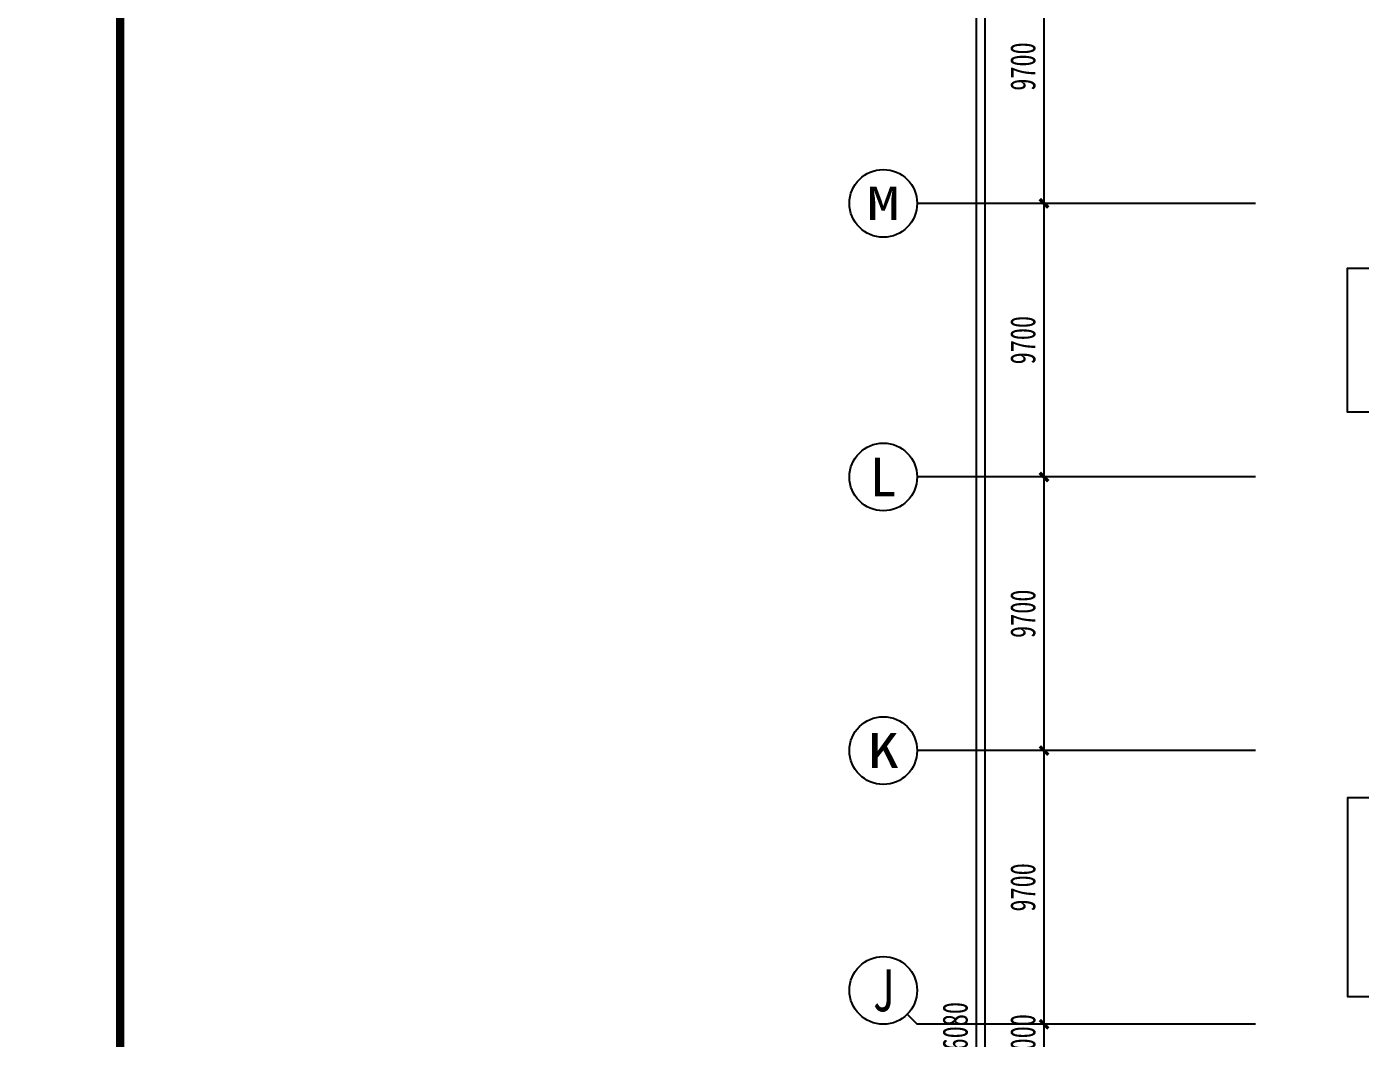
# Model space of a CAD drawing. Header units: millimetres. Extents: x -633009578 to 5705885, y -633235091 to 2571734.
# Drawn here: x 3738444 to 3785736, y 2128035 to 2163897 of the extents above; entities that cross this region are included whole.
import ezdxf
from ezdxf.enums import TextEntityAlignment as Align

# ---------------------------------------------------------------- set-up
doc = ezdxf.new("R2010")
doc.units = ezdxf.units.MM
doc.header["$LTSCALE"] = 1000
doc.header["$MEASUREMENT"] = 0
doc.layers.get('0').update_dxf_attribs({"color": 9})
for name, color, linetype in [('3T_WOOD', 21, 'Continuous'), ('A-FLOR(看线)', 8, 'Continuous'), ('AXIS_TEXT', 7, 'Continuous'), ('C-AXIS(轴号)', 3, 'Continuous'), ('设备-箱柜', 3, 'Continuous'), ('院图签、封面151013$0$PUB_TITLE', 153, 'Continuous'), ('院图签、封面151013$0$图签文字', 4, 'Continuous')]:
    doc.layers.add(name, color=color, linetype=linetype)
doc.styles.add('_TCH_AXIS', font='simhei.ttf', dxfattribs={"bigfont": 'GBCBIG'})
doc.styles.add('_TCH_DIM_T3', font='simhei.ttf', dxfattribs={"width": 0.707, "bigfont": 'GBCBIG'})
doc.styles.add('COMPLEX', font='simhei.ttf')
doc.styles.add('院图签、封面151013$0$-宋体', font='simhei.ttf', dxfattribs={"width": 0.8})
doc.dimstyles.new('_TCH_ARCH&&300', dxfattribs={"dimtxt": 892.5, "dimasz": 300, "dimexe": 750, "dimexo": 900, "dimgap": 300, "dimtad": 1, "dimdec": 0, "dimzin": 0, "dimdsep": 46, "dimtxsty": '_TCH_DIM_T3', "dimblk": 'ARCHTICK', "dimcen": 0.09, "dimclrt": 7, "dimazin": 2, "dimtfac": 1, "dimtdec": 0, "dimtix": 1, "dimtmove": 2, "dimatfit": 3, "dimfxl": 1, "dimtolj": 1, "dimtzin": 0, "dimarcsym": 0})

# ---------------------------------------------------------------- blocks, each defined once
blk = doc.blocks.new('_ArchTick')
at = {"color": 0, "linetype": 'ByBlock', "const_width": 0.4}
blk.add_lwpolyline([(-0.5, -0.5), (0.5, 0.5)], dxfattribs=at)
blk = doc.blocks.new('*D557')
at = {"layer": 'C-AXIS(轴号)', "color": 0, "lineweight": -2, "transparency": 16777216}
for p, q in [((1116040.598288333, 1518097.113137866), (1106290.598288333, 1518097.113137866)), ((1107040.598288333, 1382017.113137866), (1107040.598288333, 1518097.113137866)), ((1116040.598288333, 1382017.113137866), (1106290.598288333, 1382017.113137866))]:
    blk.add_line(p, q, dxfattribs=at)
at = {"layer": 'Defpoints', "color": 0, "transparency": 16777216}
for p in [(1107040.598288333, 1518097.113137866), (1116940.598288333, 1518097.113137866), (1116940.598288333, 1382017.113137866)]:
    blk.add_point(p, dxfattribs=at)
at = {"layer": 'C-AXIS(轴号)', "color": 0, "linetype": 'ByBlock', "lineweight": -2, "transparency": 16777216, "xscale": 300, "yscale": 300, "zscale": 300}
for p, rotation in [((1107040.598288333, 1518097.113137866), 90), ((1107040.598288333, 1382017.113137866), 270)]:
    blk.add_blockref('_ArchTick', p, dxfattribs=dict(at, rotation=rotation))
at = {"layer": 'C-AXIS(轴号)', "color": 7, "transparency": 16777216, "insert": (1106294.348288333, 1450057.113137866), "char_height": 892.5, "attachment_point": 5, "rotation": 90, "style": '_TCH_DIM_T3'}
blk.add_mtext('\\A1;136080', dxfattribs=at)
blk = doc.blocks.new('*D582')
at = {"layer": 'C-AXIS(轴号)', "color": 0, "lineweight": -2, "transparency": 16777216}
for p, q in [((1116040.598288357, 1450557.113137866), (1108690.598288357, 1450557.113137866)), ((1109440.598288357, 1450557.113137866), (1109440.598288357, 1450857.113137866)), ((1109440.598288357, 1449557.113137866), (1109440.598288357, 1450557.113137866)), ((1116040.598288357, 1449557.113137866), (1108690.598288357, 1449557.113137866)), ((1109440.598288357, 1449557.113137866), (1109440.598288357, 1449257.113137866))]:
    blk.add_line(p, q, dxfattribs=at)
at = {"layer": 'Defpoints', "color": 0, "transparency": 16777216}
for p in [(1109440.598288357, 1450557.113137866), (1116940.598288357, 1450557.113137866), (1116940.598288357, 1449557.113137866)]:
    blk.add_point(p, dxfattribs=at)
at = {"layer": 'C-AXIS(轴号)', "color": 0, "linetype": 'ByBlock', "lineweight": -2, "transparency": 16777216, "xscale": 300, "yscale": 300, "zscale": 300}
for p, rotation in [((1109440.598288357, 1450557.113137866), 270), ((1109440.598288357, 1449557.113137866), 90)]:
    blk.add_blockref('_ArchTick', p, dxfattribs=dict(at, rotation=rotation))
at = {"layer": 'C-AXIS(轴号)', "color": 7, "transparency": 16777216, "insert": (1108694.348288357, 1450057.113137866), "char_height": 892.5, "attachment_point": 5, "rotation": 90, "style": '_TCH_DIM_T3'}
blk.add_mtext('\\A1;1000', dxfattribs=at)
blk = doc.blocks.new('*D583')
at = {"layer": 'C-AXIS(轴号)', "color": 0, "lineweight": -2, "transparency": 16777216}
for p, q in [((1116040.598288357, 1460257.113137866), (1108690.598288357, 1460257.113137866)), ((1109440.598288357, 1450557.113137866), (1109440.598288357, 1460257.113137866)), ((1116040.598288357, 1450557.113137866), (1108690.598288357, 1450557.113137866))]:
    blk.add_line(p, q, dxfattribs=at)
at = {"layer": 'Defpoints', "color": 0, "transparency": 16777216}
for p in [(1109440.598288357, 1460257.113137866), (1116940.598288357, 1460257.113137866), (1116940.598288357, 1450557.113137866)]:
    blk.add_point(p, dxfattribs=at)
at = {"layer": 'C-AXIS(轴号)', "color": 0, "linetype": 'ByBlock', "lineweight": -2, "transparency": 16777216, "xscale": 300, "yscale": 300, "zscale": 300}
for p, rotation in [((1109440.598288357, 1460257.113137866), 90), ((1109440.598288357, 1450557.113137866), 270)]:
    blk.add_blockref('_ArchTick', p, dxfattribs=dict(at, rotation=rotation))
at = {"layer": 'C-AXIS(轴号)', "color": 7, "transparency": 16777216, "insert": (1108694.348288357, 1455407.113137866), "char_height": 892.5, "attachment_point": 5, "rotation": 90, "style": '_TCH_DIM_T3'}
blk.add_mtext('\\A1;9700', dxfattribs=at)
blk = doc.blocks.new('*D584')
at = {"layer": 'C-AXIS(轴号)', "color": 0, "lineweight": -2, "transparency": 16777216}
for p, q in [((1116040.598288357, 1469957.113137866), (1108690.598288357, 1469957.113137866)), ((1109440.598288357, 1460257.113137866), (1109440.598288357, 1469957.113137866)), ((1116040.598288357, 1460257.113137866), (1108690.598288357, 1460257.113137866))]:
    blk.add_line(p, q, dxfattribs=at)
at = {"layer": 'Defpoints', "color": 0, "transparency": 16777216}
for p in [(1109440.598288357, 1469957.113137866), (1116940.598288357, 1469957.113137866), (1116940.598288357, 1460257.113137866)]:
    blk.add_point(p, dxfattribs=at)
at = {"layer": 'C-AXIS(轴号)', "color": 0, "linetype": 'ByBlock', "lineweight": -2, "transparency": 16777216, "xscale": 300, "yscale": 300, "zscale": 300}
for p, rotation in [((1109440.598288357, 1469957.113137866), 90), ((1109440.598288357, 1460257.113137866), 270)]:
    blk.add_blockref('_ArchTick', p, dxfattribs=dict(at, rotation=rotation))
at = {"layer": 'C-AXIS(轴号)', "color": 7, "transparency": 16777216, "insert": (1108694.348288357, 1465107.113137866), "char_height": 892.5, "attachment_point": 5, "rotation": 90, "style": '_TCH_DIM_T3'}
blk.add_mtext('\\A1;9700', dxfattribs=at)
blk = doc.blocks.new('*D585')
at = {"layer": 'C-AXIS(轴号)', "color": 0, "lineweight": -2, "transparency": 16777216}
for p, q in [((1116040.598288357, 1479657.113137866), (1108690.598288357, 1479657.113137866)), ((1109440.598288357, 1469957.113137866), (1109440.598288357, 1479657.113137866)), ((1116040.598288357, 1469957.113137866), (1108690.598288357, 1469957.113137866))]:
    blk.add_line(p, q, dxfattribs=at)
at = {"layer": 'Defpoints', "color": 0, "transparency": 16777216}
for p in [(1109440.598288357, 1479657.113137866), (1116940.598288357, 1479657.113137866), (1116940.598288357, 1469957.113137866)]:
    blk.add_point(p, dxfattribs=at)
at = {"layer": 'C-AXIS(轴号)', "color": 0, "linetype": 'ByBlock', "lineweight": -2, "transparency": 16777216, "xscale": 300, "yscale": 300, "zscale": 300}
for p, rotation in [((1109440.598288357, 1479657.113137866), 90), ((1109440.598288357, 1469957.113137866), 270)]:
    blk.add_blockref('_ArchTick', p, dxfattribs=dict(at, rotation=rotation))
at = {"layer": 'C-AXIS(轴号)', "color": 7, "transparency": 16777216, "insert": (1108694.348288357, 1474807.113137866), "char_height": 892.5, "attachment_point": 5, "rotation": 90, "style": '_TCH_DIM_T3'}
blk.add_mtext('\\A1;9700', dxfattribs=at)
blk = doc.blocks.new('*D586')
at = {"layer": 'C-AXIS(轴号)', "color": 0, "lineweight": -2, "transparency": 16777216}
for p, q in [((1116040.598288357, 1489357.113137866), (1108690.598288357, 1489357.113137866)), ((1109440.598288357, 1479657.113137866), (1109440.598288357, 1489357.113137866)), ((1116040.598288357, 1479657.113137866), (1108690.598288357, 1479657.113137866))]:
    blk.add_line(p, q, dxfattribs=at)
at = {"layer": 'Defpoints', "color": 0, "transparency": 16777216}
for p in [(1109440.598288357, 1489357.113137866), (1116940.598288357, 1489357.113137866), (1116940.598288357, 1479657.113137866)]:
    blk.add_point(p, dxfattribs=at)
at = {"layer": 'C-AXIS(轴号)', "color": 0, "linetype": 'ByBlock', "lineweight": -2, "transparency": 16777216, "xscale": 300, "yscale": 300, "zscale": 300}
for p, rotation in [((1109440.598288357, 1489357.113137866), 90), ((1109440.598288357, 1479657.113137866), 270)]:
    blk.add_blockref('_ArchTick', p, dxfattribs=dict(at, rotation=rotation))
at = {"layer": 'C-AXIS(轴号)', "color": 7, "transparency": 16777216, "insert": (1108694.348288357, 1484507.113137866), "char_height": 892.5, "attachment_point": 5, "rotation": 90, "style": '_TCH_DIM_T3'}
blk.add_mtext('\\A1;9700', dxfattribs=at)
blk = doc.blocks.new('_AXISO')
blk.add_circle((0, 0), 0.5)
at = {"layer": 'AXIS_TEXT', "style": 'COMPLEX', "width": 1.041666666666667}
blk.add_attdef('A', text='', height=0.56, dxfattribs=at).set_placement((-0.25, -0.28), (0.25, -0.28), align=Align.FIT)
blk = doc.blocks.new('建筑图框_A1')
at = {"layer": '院图签、封面151013$0$PUB_TITLE', "const_width": 100}
blk.add_lwpolyline([(2500, 1000), (83100, 1000), (83100, 58400), (2500, 58400)], close=True, dxfattribs=at)
at = {"layer": '院图签、封面151013$0$图签文字', "color": 6, "style": '院图签、封面151013$0$-宋体'}
for tag, height, width, p in [('工程主持人', 400, 0.7999999999883585, (79990.91196859907, 29505.93707200652)), ('审定', 400, 0.7999999999883585, (79990.91196859907, 28705.93707200605)), ('审核', 400, 0.7999999999883585, (79990.91196859907, 27905.93707200559)), ('专业负责人', 400, 0.7999999999883585, (79990.91196859907, 27105.93707200512)), ('校对', 400, 0.7999999999883585, (79990.91196859907, 26305.93707200466)), ('设计', 400, 0.7999999999883585, (79990.91196859907, 25505.93707200419)), ('方案设计人', 400, 0.7999999999883585, (79990.91196859907, 24706.79438478127)), ('工程编号', 300, 0.7000000000116415, (81000.00416498398, 8700.424278954277)), ('版次', 300, 0.7000000000116415, (78738.08139540046, 3005.726258059498)), ('日期', 300, 0.7000000000116415, (82038.0813954557, 3000.226258123759)), ('比例', 300, 0.7000000000116415, (78738.08139537089, 2200.188802679535)), ('图号_X施', 300, 0.7000000000116415, (81538.08139540977, 2200.188802651362)), ('图号', 200, 0.7000000000116415, (82538.08139542397, 2400.075247410685)), ('图号_总数', 200, 0.7000000000116415, (82538.08139541186, 2000.075247410219))]:
    blk.add_attdef(tag, text='', height=height, dxfattribs=dict(at, width=width)).set_placement(p, align=Align.MIDDLE_CENTER)
at = {"layer": '院图签、封面151013$0$图签文字', "color": 6, "style": '院图签、封面151013$0$-宋体', "width": 0.7}
for tag, p in [('建设单位_001', (80935.88661794258, 7446.21079580821)), ('工程名称_001', (80933.52706738078, 6045.368099178996)), ('图名_001', (79742.88288308708, 4059.656552180292))]:
    blk.add_attdef(tag, p, '', height=300, dxfattribs=at)
blk = doc.blocks.new('9-29-1')
at = {"layer": 'A-FLOR(看线)'}
for points in [[(1121700.598288352, 1472257.113632143), (1120200.598288358, 1472257.113632143), (1120200.598288359, 1477357.113385069), (1121700.598288357, 1477357.113385069)], [(1121700.598288359, 1458577.113138536), (1120200.598288359, 1458577.113138536), (1120200.598288359, 1451537.113137616), (1121700.598288352, 1451537.113137616)]]:
    blk.add_lwpolyline(points, dxfattribs=at)
at = {"layer": 'C-AXIS(轴号)'}
for p, q in [((1116940.598288357, 1479657.113137866), (1104940.598288357, 1479657.113137866)), ((1116940.598288357, 1469957.113137866), (1104940.598288357, 1469957.113137866)), ((1116940.598288357, 1460257.113137866), (1104940.598288357, 1460257.113137866)), ((1104589.126425781, 1450908.585000442), (1104940.598288357, 1450557.113137866)), ((1116940.598288357, 1450557.113137866), (1104940.598288357, 1450557.113137866))]:
    blk.add_line(p, q, dxfattribs=at)
ref = blk.add_blockref('_AXISO', (1103740.598288357, 1479657.113137866), dxfattribs=dict(at, xscale=2400, yscale=2400, zscale=2400))
ref.add_attrib('A', 'M', dxfattribs={"layer": 'AXIS_TEXT', "height": 1187.9393923934, "style": '_TCH_AXIS'}).set_placement((1103146.62859216, 1479063.143441669), (1104334.567984554, 1479063.143441669), align=Align.FIT)
ref = blk.add_blockref('_AXISO', (1103740.598288357, 1469957.113137866), dxfattribs=dict(at, xscale=2400, yscale=2400, zscale=2400))
ref.add_attrib('A', 'L', dxfattribs={"layer": 'AXIS_TEXT', "height": 1367.072231627315, "style": '_TCH_AXIS'}).set_placement((1103252.358205633, 1469273.577022052), (1104228.838371081, 1469273.577022052), align=Align.FIT)
ref = blk.add_blockref('_AXISO', (1103740.598288357, 1460257.113137866), dxfattribs=dict(at, xscale=2400, yscale=2400, zscale=2400))
ref.add_attrib('A', 'K', dxfattribs={"layer": 'AXIS_TEXT', "height": 1245.780108927936, "style": '_TCH_AXIS'}).set_placement((1103177.031096223, 1459634.223083402), (1104304.165480491, 1459634.223083402), align=Align.FIT)
ref = blk.add_blockref('_AXISO', (1103740.598288357, 1451757.113137866), dxfattribs=dict(at, xscale=2400, yscale=2400, zscale=2400))
ref.add_attrib('A', 'J', dxfattribs={"layer": 'AXIS_TEXT', "height": 1488.196979270661, "style": '_TCH_AXIS'}).set_placement((1103350.832412833, 1451013.014648231), (1104130.36416388, 1451013.014648231), align=Align.FIT)
for p1, p2, distance, picture, middle in [((1116940.598288333, 1382017.113137866), (1116940.598288333, 1518097.113137866), 9900, '*D557', (1106294.348288333, 1450057.113137866)), ((1116940.598288357, 1479657.113137866), (1116940.598288357, 1489357.113137866), 7500, '*D586', (1108694.348288357, 1484507.113137866)), ((1116940.598288357, 1469957.113137866), (1116940.598288357, 1479657.113137866), 7500, '*D585', (1108694.348288357, 1474807.113137866)), ((1116940.598288357, 1460257.113137866), (1116940.598288357, 1469957.113137866), 7500, '*D584', (1108694.348288357, 1465107.113137866)), ((1116940.598288357, 1450557.113137866), (1116940.598288357, 1460257.113137866), 7500, '*D583', (1108694.348288357, 1455407.113137866)), ((1116940.598288357, 1449557.113137866), (1116940.598288357, 1450557.113137866), 7500, '*D582', (1108694.348288357, 1450057.113137866))]:
    dim = blk.add_aligned_dim(p1=p1, p2=p2, distance=distance, dimstyle='_TCH_ARCH&&300', dxfattribs=at)
    dim.commit()
    dim.dimension.update_dxf_attribs({"geometry": picture, "text_midpoint": middle})

msp = doc.modelspace()

# ---------------------------------------------------------------- linework, layer by layer
at = {"layer": '3T_WOOD', "elevation": 4.000000000000001e-08}
msp.add_lwpolyline([(2974832.060465012, 2253884.961219878), (3772422.671553717, 2253884.961219878), (3772422.671553717, 1815059.021497296), (2974832.060465012, 1815059.021497296)], close=True, dxfattribs=at)

# ---------------------------------------------------------------- block references
at = {"layer": '3T_WOOD'}
msp.add_blockref('9-29-1', (2665079.395743424, 677977.51603476), dxfattribs=at)
at = {"layer": '设备-箱柜', "xscale": 3, "yscale": 3}
msp.add_blockref('建筑图框_A1', (3734255.437121258, 2039260.231913973, 4.000000000000001e-08), dxfattribs=at)

doc.saveas('drawing.dxf')
